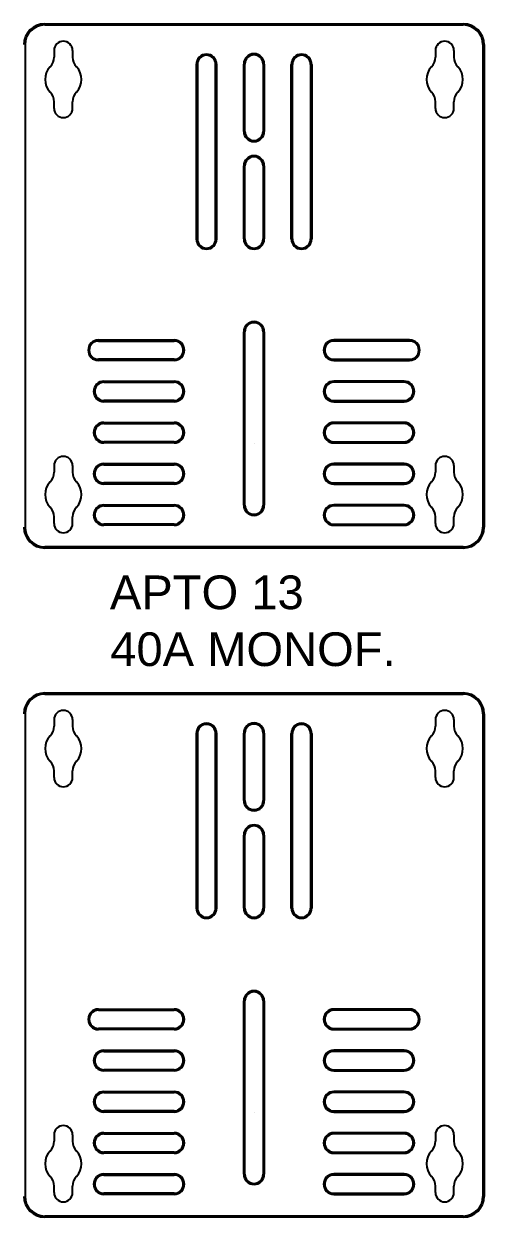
# Model space of a CAD drawing. Header units: millimetres. Extents: x 425 to 646, y 332 to 411.
# Drawn here: x 495.6036 to 495.7673, y 359.3746 to 359.7996 of the extents above; entities that cross this region are included whole.
import ezdxf

# ---------------------------------------------------------------- set-up
doc = ezdxf.new("R2010")
doc.units = ezdxf.units.MM
doc.styles.add('ARIAL', font='arial.ttf')

msp = doc.modelspace()

# ---------------------------------------------------------------- linework, layer by layer
for p, q in [((495.6110224586951, 359.7995518615835), (495.759922458695, 359.7995518615835)), ((495.6110224586951, 359.7991518615834), (495.759922458695, 359.7991518615834)), ((495.7533080456874, 359.7933518948598), (495.7533080456874, 359.7933518948598)), ((495.6040224586951, 359.7921518615835), (495.6040224586951, 359.6202718615834)), ((495.6143518717025, 359.7900668948598), (495.6143518717025, 359.7877274058153)), ((495.6209218717027, 359.7900668948598), (495.6209218717027, 359.7877274058153)), ((495.7500230456874, 359.7900668948598), (495.7500230456874, 359.7877274058153)), ((495.7565930456877, 359.7900668948598), (495.7565930456877, 359.7877274058153)), ((495.7669224586951, 359.7921518615835), (495.7669224586951, 359.6202718615834)), ((495.7673224586952, 359.7921518615835), (495.7673224586952, 359.6202718615834)), ((495.664922458695, 359.7851018615836), (495.664922458695, 359.7229518615834)), ((495.6653224586951, 359.7851018615836), (495.6653224586951, 359.7229518615834)), ((495.6718224586949, 359.7229518615834), (495.6718224586949, 359.7851018615836)), ((495.6722224586952, 359.7229518615834), (495.6722224586952, 359.7851018615836)), ((495.6818224586951, 359.7612518615836), (495.6818224586951, 359.7852518615837)), ((495.6822224586952, 359.7612518615836), (495.6822224586952, 359.7852518615837)), ((495.6887224586949, 359.7852518615837), (495.6887224586949, 359.7612518615836)), ((495.6891224586951, 359.7852518615837), (495.6891224586951, 359.7612518615836)), ((495.6987224586949, 359.7229518615834), (495.6987224586949, 359.7851018615836)), ((495.6991224586951, 359.7229518615834), (495.6991224586951, 359.7851018615836)), ((495.7056224586952, 359.7851018615836), (495.7056224586952, 359.7229518615834)), ((495.7060224586949, 359.7851018615836), (495.7060224586949, 359.7229518615834)), ((495.6143518717025, 359.7694368948598), (495.6143518717025, 359.7717763839044)), ((495.6209218717027, 359.7694368948598), (495.6209218717027, 359.7717763839044)), ((495.7500230456874, 359.7694368948598), (495.7500230456874, 359.7717763839044)), ((495.7565930456877, 359.7694368948598), (495.7565930456877, 359.7717763839044)), ((495.6818224586951, 359.7229518615834), (495.6818224586951, 359.7489518615835)), ((495.6822224586952, 359.7229518615834), (495.6822224586952, 359.7489518615835)), ((495.6887224586949, 359.7489518615835), (495.6887224586949, 359.7229518615834)), ((495.6891224586951, 359.7489518615835), (495.6891224586951, 359.7229518615834)), ((495.6854724586952, 359.7197018615836), (495.6854724586952, 359.7197018615836)), ((495.6854724586952, 359.7197018615836), (495.6854724586952, 359.7197018615836)), ((495.6854724586952, 359.7197018615836), (495.6854724586952, 359.7197018615836)), ((495.6854724586952, 359.7189018615834), (495.6854724586952, 359.7189018615834)), ((495.6854724586952, 359.7189018615834), (495.6854724586952, 359.7189018615834)), ((495.6854724586952, 359.7189018615834), (495.6854724586952, 359.7189018615834)), ((495.630122485432, 359.6869718568335), (495.6570724854319, 359.6869718568335)), ((495.630122485432, 359.6865718568333), (495.6570724854319, 359.6865718568333)), ((495.6818224586951, 359.6281518615833), (495.6818224586951, 359.6898518615835)), ((495.6822224586952, 359.6281518615833), (495.6822224586952, 359.6898518615835)), ((495.6887224586949, 359.6898518615835), (495.6887224586949, 359.6281518615833)), ((495.6891224586951, 359.6898518615835), (495.6891224586951, 359.6281518615833)), ((495.7408224319582, 359.6869718568335), (495.7138724319582, 359.6869718568335)), ((495.7408224319582, 359.6865718568333), (495.7138724319582, 359.6865718568333)), ((495.626872485432, 359.6833218568333), (495.626872485432, 359.6833218568333)), ((495.6603224854319, 359.6833218568333), (495.6603224854319, 359.6833218568333)), ((495.7106224319583, 359.6833218568333), (495.7106224319583, 359.6833218568333)), ((495.7440724319582, 359.6833218568333), (495.7440724319582, 359.6833218568333)), ((495.6570724854319, 359.6800718568334), (495.630122485432, 359.6800718568334)), ((495.6570724854319, 359.6796718568335), (495.630122485432, 359.6796718568335)), ((495.7138724319582, 359.6800718568334), (495.7408224319582, 359.6800718568334)), ((495.7138724319582, 359.6796718568335), (495.7408224319582, 359.6796718568335)), ((495.6320724854318, 359.6722918568332), (495.6570724854319, 359.6722918568332)), ((495.6320724854318, 359.6718918568336), (495.6570724854319, 359.6718918568336)), ((495.7388724319581, 359.6722918568332), (495.7138724319582, 359.6722918568332)), ((495.7388724319581, 359.6718918568336), (495.7138724319582, 359.6718918568336)), ((495.6570724854319, 359.6653918568334), (495.6320724854318, 359.6653918568334)), ((495.7138724319582, 359.6653918568334), (495.7388724319581, 359.6653918568334)), ((495.6570724854319, 359.6649918568335), (495.6320724854318, 359.6649918568335)), ((495.7138724319582, 359.6649918568335), (495.7388724319581, 359.6649918568335)), ((495.6320724854318, 359.6576118568335), (495.6570724854319, 359.6576118568335)), ((495.6320724854318, 359.6572118568333), (495.6570724854319, 359.6572118568333)), ((495.7388724319581, 359.6576118568335), (495.7138724319582, 359.6576118568335)), ((495.7388724319581, 359.6572118568333), (495.7138724319582, 359.6572118568333)), ((495.6570724854319, 359.6507118568334), (495.6320724854318, 359.6507118568334)), ((495.6570724854319, 359.6503118568335), (495.6320724854318, 359.6503118568335)), ((495.6854724586952, 359.6501018615834), (495.6854724586952, 359.6501018615834)), ((495.6854724586952, 359.6501018615834), (495.6854724586952, 359.6501018615834)), ((495.6854724586952, 359.6501018615834), (495.6854724586952, 359.6501018615834)), ((495.7138724319582, 359.6507118568334), (495.7388724319581, 359.6507118568334)), ((495.7138724319582, 359.6503118568335), (495.7388724319581, 359.6503118568335)), ((495.6176368717027, 359.6455018948598), (495.6176368717027, 359.6455018948598)), ((495.7533080456874, 359.6455018948598), (495.7533080456874, 359.6455018948598)), ((495.6143518717025, 359.6422168948598), (495.6143518717025, 359.639877405815)), ((495.6209218717027, 359.6422168948598), (495.6209218717027, 359.639877405815)), ((495.6320724854318, 359.6429318568335), (495.6570724854319, 359.6429318568335)), ((495.6320724854318, 359.6425318568333), (495.6570724854319, 359.6425318568333)), ((495.7388724319581, 359.6429318568335), (495.7138724319582, 359.6429318568335)), ((495.7388724319581, 359.6425318568333), (495.7138724319582, 359.6425318568333)), ((495.7500230456874, 359.6422168948598), (495.7500230456874, 359.639877405815)), ((495.7565930456877, 359.6422168948598), (495.7565930456877, 359.639877405815)), ((495.6570724854319, 359.6360318568334), (495.6320724854318, 359.6360318568334)), ((495.6570724854319, 359.6356318568335), (495.6320724854318, 359.6356318568335)), ((495.7138724319582, 359.6360318568334), (495.7388724319581, 359.6360318568334)), ((495.7138724319582, 359.6356318568335), (495.7388724319581, 359.6356318568335)), ((495.6320724854318, 359.6282518568332), (495.6570724854319, 359.6282518568332)), ((495.6320724854318, 359.6278518568336), (495.6570724854319, 359.6278518568336)), ((495.7388724319581, 359.6282518568332), (495.7138724319582, 359.6282518568332)), ((495.7388724319581, 359.6278518568336), (495.7138724319582, 359.6278518568336)), ((495.6143518717025, 359.6215868948598), (495.6143518717025, 359.6239263839045)), ((495.6209218717027, 359.6215868948598), (495.6209218717027, 359.6239263839045)), ((495.6209218717027, 359.6215868948598), (495.6209218717027, 359.6239263839045)), ((495.7500230456874, 359.6215868948598), (495.7500230456874, 359.6239263839045)), ((495.7565930456877, 359.6215868948598), (495.7565930456877, 359.6239263839045)), ((495.6570724854319, 359.6213518568334), (495.6320724854318, 359.6213518568334)), ((495.6570724854319, 359.6209518568332), (495.6320724854318, 359.6209518568332)), ((495.7138724319582, 359.6213518568334), (495.7388724319581, 359.6213518568334)), ((495.7138724319582, 359.6209518568332), (495.7388724319581, 359.6209518568332)), ((495.759922458695, 359.6132718615836), (495.6110224586951, 359.6132718615836)), ((495.759922458695, 359.6128718615837), (495.6110224586951, 359.6128718615837)), ((495.6110224586951, 359.5612363815435), (495.759922458695, 359.5612363815435)), ((495.6110224586951, 359.5608363815434), (495.759922458695, 359.5608363815434)), ((495.7533080456874, 359.5550364148196), (495.7533080456874, 359.5550364148196)), ((495.6040224586951, 359.5538363815433), (495.6040224586951, 359.3819563815432)), ((495.6143518717025, 359.5517514148196), (495.6143518717025, 359.5494119257751)), ((495.6209218717027, 359.5517514148196), (495.6209218717027, 359.5494119257751)), ((495.7500230456874, 359.5517514148196), (495.7500230456874, 359.5494119257751)), ((495.7565930456877, 359.5517514148196), (495.7565930456877, 359.5494119257751)), ((495.7669224586951, 359.5538363815433), (495.7669224586951, 359.3819563815432)), ((495.7673224586952, 359.5538363815433), (495.7673224586952, 359.3819563815432)), ((495.664922458695, 359.5467863815436), (495.664922458695, 359.4846363815432)), ((495.6653224586951, 359.5467863815436), (495.6653224586951, 359.4846363815432)), ((495.6718224586949, 359.4846363815432), (495.6718224586949, 359.5467863815436)), ((495.6722224586952, 359.4846363815432), (495.6722224586952, 359.5467863815436)), ((495.6818224586951, 359.5229363815436), (495.6818224586951, 359.5469363815434)), ((495.6822224586952, 359.5229363815436), (495.6822224586952, 359.5469363815434)), ((495.6887224586949, 359.5469363815434), (495.6887224586949, 359.5229363815436)), ((495.6891224586951, 359.5469363815434), (495.6891224586951, 359.5229363815436)), ((495.6987224586949, 359.4846363815432), (495.6987224586949, 359.5467863815436)), ((495.6991224586951, 359.4846363815432), (495.6991224586951, 359.5467863815436)), ((495.7056224586952, 359.5467863815436), (495.7056224586952, 359.4846363815432)), ((495.7060224586949, 359.5467863815436), (495.7060224586949, 359.4846363815432)), ((495.6143518717025, 359.5311214148196), (495.6143518717025, 359.5334609038641)), ((495.6209218717027, 359.5311214148196), (495.6209218717027, 359.5334609038641)), ((495.7500230456874, 359.5311214148196), (495.7500230456874, 359.5334609038641)), ((495.7565930456877, 359.5311214148196), (495.7565930456877, 359.5334609038641)), ((495.6818224586951, 359.4846363815432), (495.6818224586951, 359.5106363815432)), ((495.6822224586952, 359.4846363815432), (495.6822224586952, 359.5106363815432)), ((495.6887224586949, 359.5106363815432), (495.6887224586949, 359.4846363815432)), ((495.6891224586951, 359.5106363815432), (495.6891224586951, 359.4846363815432)), ((495.6854724586952, 359.4813863815434), (495.6854724586952, 359.4813863815434)), ((495.6854724586952, 359.4813863815434), (495.6854724586952, 359.4813863815434)), ((495.6854724586952, 359.4813863815434), (495.6854724586952, 359.4813863815434)), ((495.6854724586952, 359.4805863815436), (495.6854724586952, 359.4805863815436)), ((495.6854724586952, 359.4805863815436), (495.6854724586952, 359.4805863815436)), ((495.6854724586952, 359.4805863815436), (495.6854724586952, 359.4805863815436)), ((495.630122485432, 359.4486563767932), (495.6570724854319, 359.4486563767932)), ((495.6818224586951, 359.3898363815433), (495.6818224586951, 359.4515363815433)), ((495.6822224586952, 359.3898363815433), (495.6822224586952, 359.4515363815433)), ((495.6887224586949, 359.4515363815433), (495.6887224586949, 359.3898363815433)), ((495.6891224586951, 359.4515363815433), (495.6891224586951, 359.3898363815433)), ((495.7408224319582, 359.4486563767932), (495.7138724319582, 359.4486563767932)), ((495.626872485432, 359.4450063767931), (495.626872485432, 359.4450063767931)), ((495.630122485432, 359.4482563767933), (495.6570724854319, 359.4482563767933)), ((495.6603224854319, 359.4450063767931), (495.6603224854319, 359.4450063767931)), ((495.7106224319583, 359.4450063767931), (495.7106224319583, 359.4450063767931)), ((495.7408224319582, 359.4482563767933), (495.7138724319582, 359.4482563767933)), ((495.7440724319582, 359.4450063767931), (495.7440724319582, 359.4450063767931)), ((495.6570724854319, 359.4417563767934), (495.630122485432, 359.4417563767934)), ((495.6570724854319, 359.4413563767932), (495.630122485432, 359.4413563767932)), ((495.7138724319582, 359.4417563767934), (495.7408224319582, 359.4417563767934)), ((495.7138724319582, 359.4413563767932), (495.7408224319582, 359.4413563767932)), ((495.6320724854318, 359.4339763767932), (495.6570724854319, 359.4339763767932)), ((495.6320724854318, 359.4335763767933), (495.6570724854319, 359.4335763767933)), ((495.7388724319581, 359.4339763767932), (495.7138724319582, 359.4339763767932)), ((495.7388724319581, 359.4335763767933), (495.7138724319582, 359.4335763767933)), ((495.6570724854319, 359.4270763767931), (495.6320724854318, 359.4270763767931)), ((495.6570724854319, 359.4266763767935), (495.6320724854318, 359.4266763767935)), ((495.7138724319582, 359.4270763767931), (495.7388724319581, 359.4270763767931)), ((495.7138724319582, 359.4266763767935), (495.7388724319581, 359.4266763767935)), ((495.6320724854318, 359.4192963767932), (495.6570724854319, 359.4192963767932)), ((495.6320724854318, 359.4188963767931), (495.6570724854319, 359.4188963767931)), ((495.7388724319581, 359.4192963767932), (495.7138724319582, 359.4192963767932)), ((495.7388724319581, 359.4188963767931), (495.7138724319582, 359.4188963767931)), ((495.6570724854319, 359.4123963767934), (495.6320724854318, 359.4123963767934)), ((495.6570724854319, 359.4119963767932), (495.6320724854318, 359.4119963767932)), ((495.6854724586952, 359.4117863815434), (495.6854724586952, 359.4117863815434)), ((495.6854724586952, 359.4117863815434), (495.6854724586952, 359.4117863815434)), ((495.6854724586952, 359.4117863815434), (495.6854724586952, 359.4117863815434)), ((495.7138724319582, 359.4123963767934), (495.7388724319581, 359.4123963767934)), ((495.7138724319582, 359.4119963767932), (495.7388724319581, 359.4119963767932)), ((495.6176368717027, 359.4071864148198), (495.6176368717027, 359.4071864148198)), ((495.7533080456874, 359.4071864148198), (495.7533080456874, 359.4071864148198)), ((495.6143518717025, 359.4039014148198), (495.6143518717025, 359.401561925775)), ((495.6209218717027, 359.4039014148198), (495.6209218717027, 359.401561925775)), ((495.6320724854318, 359.4046163767935), (495.6570724854319, 359.4046163767935)), ((495.6320724854318, 359.4042163767933), (495.6570724854319, 359.4042163767933)), ((495.7388724319581, 359.4046163767935), (495.7138724319582, 359.4046163767935)), ((495.7388724319581, 359.4042163767933), (495.7138724319582, 359.4042163767933)), ((495.7500230456874, 359.4039014148198), (495.7500230456874, 359.401561925775)), ((495.7565930456877, 359.4039014148198), (495.7565930456877, 359.401561925775)), ((495.6570724854319, 359.3977163767931), (495.6320724854318, 359.3977163767931)), ((495.7138724319582, 359.3977163767931), (495.7388724319581, 359.3977163767931)), ((495.6570724854319, 359.3973163767932), (495.6320724854318, 359.3973163767932)), ((495.7138724319582, 359.3973163767932), (495.7388724319581, 359.3973163767932)), ((495.6320724854318, 359.3899363767932), (495.6570724854319, 359.3899363767932)), ((495.6320724854318, 359.3895363767933), (495.6570724854319, 359.3895363767933)), ((495.7388724319581, 359.3899363767932), (495.7138724319582, 359.3899363767932)), ((495.7388724319581, 359.3895363767933), (495.7138724319582, 359.3895363767933)), ((495.6143518717025, 359.3832714148195), (495.6143518717025, 359.3856109038643)), ((495.6209218717027, 359.3832714148195), (495.6209218717027, 359.3856109038643)), ((495.6209218717027, 359.3832714148195), (495.6209218717027, 359.3856109038643)), ((495.7500230456874, 359.3832714148195), (495.7500230456874, 359.3856109038643)), ((495.7565930456877, 359.3832714148195), (495.7565930456877, 359.3856109038643)), ((495.6570724854319, 359.3830363767934), (495.6320724854318, 359.3830363767934)), ((495.6570724854319, 359.3826363767932), (495.6320724854318, 359.3826363767932)), ((495.7138724319582, 359.3830363767934), (495.7388724319581, 359.3830363767934)), ((495.7138724319582, 359.3826363767932), (495.7388724319581, 359.3826363767932)), ((495.759922458695, 359.3749563815434), (495.6110224586951, 359.3749563815434)), ((495.759922458695, 359.3745563815435), (495.6110224586951, 359.3745563815435))]:
    msp.add_line(p, q)
for centre, radius, start, end in [((495.6110224586951, 359.7921518615835), 0.007399999999999999, 90, 180), ((495.6110224586951, 359.7921518615835), 0.006999999999999999, 90, 180), ((495.759922458695, 359.7921518615835), 0.007399999999999999, 0, 90), ((495.759922458695, 359.7921518615835), 0.006999999999999999, 0, 90), ((495.6176368717027, 359.7900668948598), 0.003285, 90, 180), ((495.6176368717027, 359.7900668948598), 0.003285, 0, 90), ((495.7533080456874, 359.7900668948598), 0.003285, 90, 180), ((495.7533080456874, 359.7900668948598), 0.003285, 0, 90), ((495.6685724586949, 359.7851018615836), 0.003649999999999999, 90, 180), ((495.6685724586949, 359.7851018615836), 0.003649999999999999, 0, 90), ((495.6854724586952, 359.7852518615837), 0.003649999999999999, 90, 180), ((495.6854724586952, 359.7852518615837), 0.003249999999999999, 90, 180), ((495.6854724586952, 359.7852518615837), 0.003649999999999999, 0, 90), ((495.6854724586952, 359.7852518615837), 0.003249999999999999, 0, 90), ((495.7023724586953, 359.7851018615836), 0.003649999999999999, 90, 180), ((495.7023724586953, 359.7851018615836), 0.003649999999999999, 0, 90), ((495.6176368717027, 359.7797518948596), 0.006499999999999999, 136.0903885714995, 223.9096114285005), ((495.6093518717026, 359.7877274058153), 0.004999999999999999, 316.0903885714994, 0), ((495.6259218717024, 359.7877274058153), 0.004999999999999999, 180, 223.9096114285005), ((495.6176368717027, 359.7797518948596), 0.006499999999999999, 316.0903885714994, 43.9096114285005), ((495.6685724586949, 359.7851018615836), 0.003249999999999999, 90, 180), ((495.6685724586949, 359.7851018615836), 0.003249999999999999, 0, 90), ((495.7023724586953, 359.7851018615836), 0.003249999999999999, 90, 180), ((495.7023724586953, 359.7851018615836), 0.003249999999999999, 0, 90), ((495.7533080456874, 359.7797518948596), 0.006499999999999999, 136.0903885714995, 223.9096114285005), ((495.7450230456876, 359.7877274058153), 0.004999999999999999, 316.0903885714994, 0), ((495.7615930456876, 359.7877274058153), 0.004999999999999999, 180, 223.9096114285005), ((495.7533080456874, 359.7797518948596), 0.006499999999999999, 316.0903885714994, 43.9096114285005), ((495.6093518717026, 359.7717763839044), 0.004999999999999999, 0, 43.9096114285005), ((495.6259218717024, 359.7717763839044), 0.004999999999999999, 136.0903885714995, 180), ((495.7450230456876, 359.7717763839044), 0.004999999999999999, 0, 43.9096114285005), ((495.7615930456876, 359.7717763839044), 0.004999999999999999, 136.0903885714995, 180), ((495.6176368717027, 359.7694368948598), 0.003285, 180, 270), ((495.6176368717027, 359.7694368948598), 0.003285, 270, 0), ((495.7533080456874, 359.7694368948598), 0.003285, 180, 270), ((495.7533080456874, 359.7694368948598), 0.003285, 270, 0), ((495.6854724586952, 359.7612518615836), 0.003649999999999999, 180, 270), ((495.6854724586952, 359.7612518615836), 0.003249999999999999, 180, 270), ((495.6854724586952, 359.7612518615836), 0.003649999999999999, 270, 0), ((495.6854724586952, 359.7612518615836), 0.003249999999999999, 270, 0), ((495.6854724586952, 359.7489518615835), 0.003649999999999999, 90, 180), ((495.6854724586952, 359.7489518615835), 0.003249999999999999, 90, 180), ((495.6854724586952, 359.7489518615835), 0.003649999999999999, 0, 90), ((495.6854724586952, 359.7489518615835), 0.003249999999999999, 0, 90), ((495.6685724586949, 359.7229518615834), 0.003649999999999999, 180, 270), ((495.6685724586949, 359.7229518615834), 0.003249999999999999, 180, 270), ((495.6685724586949, 359.7229518615834), 0.003249999999999999, 270, 0), ((495.6685724586949, 359.7229518615834), 0.003649999999999999, 270, 0), ((495.6854724586952, 359.7229518615834), 0.003649999999999999, 180, 270), ((495.6854724586952, 359.7229518615834), 0.003249999999999999, 180, 270), ((495.6854724586952, 359.7229518615834), 0.003649999999999999, 270, 0), ((495.6854724586952, 359.7229518615834), 0.003249999999999999, 270, 0), ((495.7023724586953, 359.7229518615834), 0.003649999999999999, 180, 270), ((495.7023724586953, 359.7229518615834), 0.003249999999999999, 180, 270), ((495.7023724586953, 359.7229518615834), 0.003249999999999999, 270, 0), ((495.7023724586953, 359.7229518615834), 0.003649999999999999, 270, 0), ((495.6854724586952, 359.6898518615835), 0.003649999999999999, 90, 180), ((495.6854724586952, 359.6898518615835), 0.003249999999999999, 90, 180), ((495.6854724586952, 359.6898518615835), 0.003649999999999999, 0, 90), ((495.6854724586952, 359.6898518615835), 0.003249999999999999, 0, 90), ((495.630122485432, 359.6833218568333), 0.003649999999999999, 90, 180), ((495.630122485432, 359.6833218568333), 0.003249999999999999, 90, 180), ((495.6570724854319, 359.6833218568333), 0.003649999999999999, 0, 90), ((495.6570724854319, 359.6833218568333), 0.003249999999999999, 0, 90), ((495.7138724319582, 359.6833218568333), 0.003649999999999999, 90, 180), ((495.7138724319582, 359.6833218568333), 0.003249999999999999, 90, 180), ((495.7408224319582, 359.6833218568333), 0.003649999999999999, 0, 90), ((495.7408224319582, 359.6833218568333), 0.003249999999999999, 0, 90), ((495.630122485432, 359.6833218568333), 0.003649999999999999, 180, 270), ((495.630122485432, 359.6833218568333), 0.003249999999999999, 180, 270), ((495.6570724854319, 359.6833218568333), 0.003649999999999999, 270, 0), ((495.6570724854319, 359.6833218568333), 0.003249999999999999, 270, 0), ((495.7138724319582, 359.6833218568333), 0.003649999999999999, 180, 270), ((495.7138724319582, 359.6833218568333), 0.003249999999999999, 180, 270), ((495.7408224319582, 359.6833218568333), 0.003249999999999999, 270, 0), ((495.7408224319582, 359.6833218568333), 0.003649999999999999, 270, 0), ((495.6320724854318, 359.6686418568333), 0.003649999999999999, 90, 180), ((495.6320724854318, 359.6686418568333), 0.003249999999999999, 90, 180), ((495.6570724854319, 359.6686418568333), 0.003649999999999999, 0, 90), ((495.6570724854319, 359.6686418568333), 0.003249999999999999, 0, 90), ((495.7138724319582, 359.6686418568333), 0.003649999999999999, 90, 180), ((495.7138724319582, 359.6686418568333), 0.003249999999999999, 90, 180), ((495.7388724319581, 359.6686418568333), 0.003649999999999999, 0, 90), ((495.7388724319581, 359.6686418568333), 0.003249999999999999, 0, 90), ((495.6320724854318, 359.6686418568333), 0.003649999999999999, 180, 270), ((495.6320724854318, 359.6686418568333), 0.003249999999999999, 180, 270), ((495.6570724854319, 359.6686418568333), 0.003249999999999999, 270, 0), ((495.6570724854319, 359.6686418568333), 0.003649999999999999, 270, 0), ((495.7138724319582, 359.6686418568333), 0.003649999999999999, 180, 270), ((495.7138724319582, 359.6686418568333), 0.003249999999999999, 180, 270), ((495.7388724319581, 359.6686418568333), 0.003649999999999999, 270, 0), ((495.7388724319581, 359.6686418568333), 0.003249999999999999, 270, 0), ((495.6320724854318, 359.6539618568336), 0.003649999999999999, 90, 180), ((495.6320724854318, 359.6539618568336), 0.003249999999999999, 90, 180), ((495.6570724854319, 359.6539618568336), 0.003649999999999999, 0, 90), ((495.6570724854319, 359.6539618568336), 0.003249999999999999, 0, 90), ((495.7138724319582, 359.6539618568336), 0.003649999999999999, 90, 180), ((495.7138724319582, 359.6539618568336), 0.003249999999999999, 90, 180), ((495.7388724319581, 359.6539618568336), 0.003649999999999999, 0, 90), ((495.7388724319581, 359.6539618568336), 0.003249999999999999, 0, 90), ((495.6320724854318, 359.6539618568336), 0.003649999999999999, 180, 270), ((495.6320724854318, 359.6539618568336), 0.003249999999999999, 180, 270), ((495.6570724854319, 359.6539618568336), 0.003649999999999999, 270, 0), ((495.6570724854319, 359.6539618568336), 0.003249999999999999, 270, 0), ((495.7138724319582, 359.6539618568336), 0.003649999999999999, 180, 270), ((495.7138724319582, 359.6539618568336), 0.003249999999999999, 180, 270), ((495.7388724319581, 359.6539618568336), 0.003649999999999999, 270, 0), ((495.7388724319581, 359.6539618568336), 0.003249999999999999, 270, 0), ((495.6176368717027, 359.6422168948598), 0.003285, 90, 180), ((495.6176368717027, 359.6422168948598), 0.003285, 0, 90), ((495.7533080456874, 359.6422168948598), 0.003285, 90, 180), ((495.7533080456874, 359.6422168948598), 0.003285, 0, 90), ((495.6093518717026, 359.639877405815), 0.004999999999999999, 316.0903885714994, 0), ((495.6259218717024, 359.639877405815), 0.004999999999999999, 180, 223.9096114285005), ((495.6320724854318, 359.6392818568333), 0.003649999999999999, 90, 180), ((495.6320724854318, 359.6392818568333), 0.003249999999999999, 90, 180), ((495.6570724854319, 359.6392818568333), 0.003649999999999999, 0, 90), ((495.6570724854319, 359.6392818568333), 0.003249999999999999, 0, 90), ((495.7138724319582, 359.6392818568333), 0.003649999999999999, 90, 180), ((495.7138724319582, 359.6392818568333), 0.003249999999999999, 90, 180), ((495.7388724319581, 359.6392818568333), 0.003649999999999999, 0, 90), ((495.7388724319581, 359.6392818568333), 0.003249999999999999, 0, 90), ((495.7450230456876, 359.639877405815), 0.004999999999999999, 316.0903885714994, 0), ((495.7615930456876, 359.639877405815), 0.004999999999999999, 180, 223.9096114285005), ((495.6176368717027, 359.6319018948598), 0.006499999999999999, 136.0903885714995, 223.9096114285005), ((495.6176368717027, 359.6319018948598), 0.006499999999999999, 316.0903885714994, 43.9096114285005), ((495.6320724854318, 359.6392818568333), 0.003649999999999999, 180, 270), ((495.6320724854318, 359.6392818568333), 0.003249999999999999, 180, 270), ((495.6570724854319, 359.6392818568333), 0.003649999999999999, 270, 0), ((495.6570724854319, 359.6392818568333), 0.003249999999999999, 270, 0), ((495.7138724319582, 359.6392818568333), 0.003649999999999999, 180, 270), ((495.7138724319582, 359.6392818568333), 0.003249999999999999, 180, 270), ((495.7388724319581, 359.6392818568333), 0.003649999999999999, 270, 0), ((495.7388724319581, 359.6392818568333), 0.003249999999999999, 270, 0), ((495.7533080456874, 359.6319018948598), 0.006499999999999999, 136.0903885714995, 223.9096114285005), ((495.7533080456874, 359.6319018948598), 0.006499999999999999, 316.0903885714994, 43.9096114285005), ((495.6093518717026, 359.6239263839045), 0.004999999999999999, 0, 43.9096114285005), ((495.6259218717024, 359.6239263839045), 0.004999999999999999, 136.0903885714995, 180), ((495.6320724854318, 359.6246018568336), 0.003649999999999999, 90, 180), ((495.6320724854318, 359.6246018568336), 0.003249999999999999, 90, 180), ((495.6570724854319, 359.6246018568336), 0.003649999999999999, 0, 90), ((495.6570724854319, 359.6246018568336), 0.003249999999999999, 0, 90), ((495.6854724586952, 359.6281518615833), 0.003649999999999999, 180, 270), ((495.6854724586952, 359.6281518615833), 0.003249999999999999, 180, 270), ((495.6854724586952, 359.6281518615833), 0.003249999999999999, 270, 0), ((495.6854724586952, 359.6281518615833), 0.003649999999999999, 270, 0), ((495.7138724319582, 359.6246018568336), 0.003649999999999999, 90, 180), ((495.7138724319582, 359.6246018568336), 0.003249999999999999, 90, 180), ((495.7388724319581, 359.6246018568336), 0.003649999999999999, 0, 90), ((495.7388724319581, 359.6246018568336), 0.003249999999999999, 0, 90), ((495.7450230456876, 359.6239263839045), 0.004999999999999999, 0, 43.9096114285005), ((495.7615930456876, 359.6239263839045), 0.004999999999999999, 136.0903885714995, 180), ((495.6320724854318, 359.6246018568336), 0.003649999999999999, 180, 270), ((495.6320724854318, 359.6246018568336), 0.003249999999999999, 180, 270), ((495.6570724854319, 359.6246018568336), 0.003649999999999999, 270, 0), ((495.6570724854319, 359.6246018568336), 0.003249999999999999, 270, 0), ((495.7138724319582, 359.6246018568336), 0.003649999999999999, 180, 270), ((495.7138724319582, 359.6246018568336), 0.003249999999999999, 180, 270), ((495.7388724319581, 359.6246018568336), 0.003649999999999999, 270, 0), ((495.7388724319581, 359.6246018568336), 0.003249999999999999, 270, 0), ((495.6110224586951, 359.6202718615834), 0.007399999999999999, 180, 270), ((495.6110224586951, 359.6202718615834), 0.006999999999999999, 180, 270), ((495.6176368717027, 359.6215868948598), 0.003285, 180, 270), ((495.6176368717027, 359.6215868948598), 0.003285, 270, 0), ((495.7533080456874, 359.6215868948598), 0.003285, 180, 270), ((495.7533080456874, 359.6215868948598), 0.003285, 270, 0), ((495.759922458695, 359.6202718615834), 0.006999999999999999, 270, 0), ((495.759922458695, 359.6202718615834), 0.007399999999999999, 270, 0), ((495.6110224586951, 359.5538363815433), 0.007399999999999999, 90, 180), ((495.6110224586951, 359.5538363815433), 0.006999999999999999, 90, 180), ((495.759922458695, 359.5538363815433), 0.007399999999999999, 0, 90), ((495.759922458695, 359.5538363815433), 0.006999999999999999, 0, 90), ((495.6176368717027, 359.5517514148196), 0.003285, 90, 180), ((495.6176368717027, 359.5517514148196), 0.003285, 0, 90), ((495.7533080456874, 359.5517514148196), 0.003285, 90, 180), ((495.7533080456874, 359.5517514148196), 0.003285, 0, 90), ((495.6685724586949, 359.5467863815436), 0.003649999999999999, 90, 180), ((495.6685724586949, 359.5467863815436), 0.003649999999999999, 0, 90), ((495.6854724586952, 359.5469363815434), 0.003649999999999999, 90, 180), ((495.6854724586952, 359.5469363815434), 0.003649999999999999, 0, 90), ((495.7023724586953, 359.5467863815436), 0.003649999999999999, 90, 180), ((495.7023724586953, 359.5467863815436), 0.003649999999999999, 0, 90), ((495.6093518717026, 359.5494119257751), 0.004999999999999999, 316.0903885714994, 0), ((495.6259218717024, 359.5494119257751), 0.004999999999999999, 180, 223.9096114285005), ((495.6685724586949, 359.5467863815436), 0.003249999999999999, 90, 180), ((495.6685724586949, 359.5467863815436), 0.003249999999999999, 0, 90), ((495.6854724586952, 359.5469363815434), 0.003249999999999999, 90, 180), ((495.6854724586952, 359.5469363815434), 0.003249999999999999, 0, 90), ((495.7023724586953, 359.5467863815436), 0.003249999999999999, 90, 180), ((495.7023724586953, 359.5467863815436), 0.003249999999999999, 0, 90), ((495.7450230456876, 359.5494119257751), 0.004999999999999999, 316.0903885714994, 0), ((495.7615930456876, 359.5494119257751), 0.004999999999999999, 180, 223.9096114285005), ((495.6176368717027, 359.5414364148196), 0.006499999999999999, 136.0903885714995, 223.9096114285005), ((495.6176368717027, 359.5414364148196), 0.006499999999999999, 316.0903885714994, 43.9096114285005), ((495.7533080456874, 359.5414364148196), 0.006499999999999999, 136.0903885714995, 223.9096114285005), ((495.7533080456874, 359.5414364148196), 0.006499999999999999, 316.0903885714994, 43.9096114285005), ((495.6093518717026, 359.5334609038641), 0.004999999999999999, 0, 43.9096114285005), ((495.6259218717024, 359.5334609038641), 0.004999999999999999, 136.0903885714995, 180), ((495.7450230456876, 359.5334609038641), 0.004999999999999999, 0, 43.9096114285005), ((495.7615930456876, 359.5334609038641), 0.004999999999999999, 136.0903885714995, 180), ((495.6176368717027, 359.5311214148196), 0.003285, 180, 270), ((495.6176368717027, 359.5311214148196), 0.003285, 270, 0), ((495.7533080456874, 359.5311214148196), 0.003285, 180, 270), ((495.7533080456874, 359.5311214148196), 0.003285, 270, 0), ((495.6854724586952, 359.5229363815436), 0.003649999999999999, 180, 270), ((495.6854724586952, 359.5229363815436), 0.003249999999999999, 180, 270), ((495.6854724586952, 359.5229363815436), 0.003649999999999999, 270, 0), ((495.6854724586952, 359.5229363815436), 0.003249999999999999, 270, 0), ((495.6854724586952, 359.5106363815432), 0.003649999999999999, 90, 180), ((495.6854724586952, 359.5106363815432), 0.003249999999999999, 90, 180), ((495.6854724586952, 359.5106363815432), 0.003649999999999999, 0, 90), ((495.6854724586952, 359.5106363815432), 0.003249999999999999, 0, 90), ((495.6685724586949, 359.4846363815432), 0.003649999999999999, 180, 270), ((495.6685724586949, 359.4846363815432), 0.003249999999999999, 180, 270), ((495.6685724586949, 359.4846363815432), 0.003249999999999999, 270, 0), ((495.6685724586949, 359.4846363815432), 0.003649999999999999, 270, 0), ((495.6854724586952, 359.4846363815432), 0.003649999999999999, 180, 270), ((495.6854724586952, 359.4846363815432), 0.003249999999999999, 180, 270), ((495.6854724586952, 359.4846363815432), 0.003649999999999999, 270, 0), ((495.6854724586952, 359.4846363815432), 0.003249999999999999, 270, 0), ((495.7023724586953, 359.4846363815432), 0.003649999999999999, 180, 270), ((495.7023724586953, 359.4846363815432), 0.003249999999999999, 180, 270), ((495.7023724586953, 359.4846363815432), 0.003249999999999999, 270, 0), ((495.7023724586953, 359.4846363815432), 0.003649999999999999, 270, 0), ((495.6854724586952, 359.4515363815433), 0.003649999999999999, 90, 180), ((495.6854724586952, 359.4515363815433), 0.003249999999999999, 90, 180), ((495.6854724586952, 359.4515363815433), 0.003649999999999999, 0, 90), ((495.6854724586952, 359.4515363815433), 0.003249999999999999, 0, 90), ((495.630122485432, 359.4450063767931), 0.003649999999999999, 90, 180), ((495.6570724854319, 359.4450063767931), 0.003649999999999999, 0, 90), ((495.7138724319582, 359.4450063767931), 0.003649999999999999, 90, 180), ((495.7408224319582, 359.4450063767931), 0.003649999999999999, 0, 90), ((495.630122485432, 359.4450063767931), 0.003649999999999999, 180, 270), ((495.630122485432, 359.4450063767931), 0.003249999999999999, 90, 180), ((495.630122485432, 359.4450063767931), 0.003249999999999999, 180, 270), ((495.6570724854319, 359.4450063767931), 0.003249999999999999, 0, 90), ((495.6570724854319, 359.4450063767931), 0.003649999999999999, 270, 0), ((495.6570724854319, 359.4450063767931), 0.003249999999999999, 270, 0), ((495.7138724319582, 359.4450063767931), 0.003649999999999999, 180, 270), ((495.7138724319582, 359.4450063767931), 0.003249999999999999, 90, 180), ((495.7138724319582, 359.4450063767931), 0.003249999999999999, 180, 270), ((495.7408224319582, 359.4450063767931), 0.003249999999999999, 0, 90), ((495.7408224319582, 359.4450063767931), 0.003249999999999999, 270, 0), ((495.7408224319582, 359.4450063767931), 0.003649999999999999, 270, 0), ((495.6320724854318, 359.4303263767933), 0.003649999999999999, 90, 180), ((495.6320724854318, 359.4303263767933), 0.003249999999999999, 90, 180), ((495.6570724854319, 359.4303263767933), 0.003649999999999999, 0, 90), ((495.6570724854319, 359.4303263767933), 0.003249999999999999, 0, 90), ((495.7138724319582, 359.4303263767933), 0.003649999999999999, 90, 180), ((495.7138724319582, 359.4303263767933), 0.003249999999999999, 90, 180), ((495.7388724319581, 359.4303263767933), 0.003649999999999999, 0, 90), ((495.7388724319581, 359.4303263767933), 0.003249999999999999, 0, 90), ((495.6320724854318, 359.4303263767933), 0.003649999999999999, 180, 270), ((495.6320724854318, 359.4303263767933), 0.003249999999999999, 180, 270), ((495.6570724854319, 359.4303263767933), 0.003249999999999999, 270, 0), ((495.6570724854319, 359.4303263767933), 0.003649999999999999, 270, 0), ((495.7138724319582, 359.4303263767933), 0.003649999999999999, 180, 270), ((495.7138724319582, 359.4303263767933), 0.003249999999999999, 180, 270), ((495.7388724319581, 359.4303263767933), 0.003649999999999999, 270, 0), ((495.7388724319581, 359.4303263767933), 0.003249999999999999, 270, 0), ((495.6320724854318, 359.4156463767933), 0.003649999999999999, 90, 180), ((495.6320724854318, 359.4156463767933), 0.003249999999999999, 90, 180), ((495.6570724854319, 359.4156463767933), 0.003649999999999999, 0, 90), ((495.6570724854319, 359.4156463767933), 0.003249999999999999, 0, 90), ((495.7138724319582, 359.4156463767933), 0.003649999999999999, 90, 180), ((495.7138724319582, 359.4156463767933), 0.003249999999999999, 90, 180), ((495.7388724319581, 359.4156463767933), 0.003649999999999999, 0, 90), ((495.7388724319581, 359.4156463767933), 0.003249999999999999, 0, 90), ((495.6320724854318, 359.4156463767933), 0.003649999999999999, 180, 270), ((495.6320724854318, 359.4156463767933), 0.003249999999999999, 180, 270), ((495.6570724854319, 359.4156463767933), 0.003649999999999999, 270, 0), ((495.6570724854319, 359.4156463767933), 0.003249999999999999, 270, 0), ((495.7138724319582, 359.4156463767933), 0.003649999999999999, 180, 270), ((495.7138724319582, 359.4156463767933), 0.003249999999999999, 180, 270), ((495.7388724319581, 359.4156463767933), 0.003649999999999999, 270, 0), ((495.7388724319581, 359.4156463767933), 0.003249999999999999, 270, 0), ((495.6176368717027, 359.4039014148198), 0.003285, 90, 180), ((495.6176368717027, 359.4039014148198), 0.003285, 0, 90), ((495.7533080456874, 359.4039014148198), 0.003285, 90, 180), ((495.7533080456874, 359.4039014148198), 0.003285, 0, 90), ((495.6320724854318, 359.4009663767933), 0.003649999999999999, 90, 180), ((495.6320724854318, 359.4009663767933), 0.003249999999999999, 90, 180), ((495.6570724854319, 359.4009663767933), 0.003649999999999999, 0, 90), ((495.6570724854319, 359.4009663767933), 0.003249999999999999, 0, 90), ((495.7138724319582, 359.4009663767933), 0.003649999999999999, 90, 180), ((495.7138724319582, 359.4009663767933), 0.003249999999999999, 90, 180), ((495.7388724319581, 359.4009663767933), 0.003649999999999999, 0, 90), ((495.7388724319581, 359.4009663767933), 0.003249999999999999, 0, 90), ((495.6176368717027, 359.3935864148198), 0.006499999999999999, 136.0903885714995, 223.9096114285005), ((495.6093518717026, 359.401561925775), 0.004999999999999999, 316.0903885714994, 0), ((495.6259218717024, 359.401561925775), 0.004999999999999999, 180, 223.9096114285005), ((495.6176368717027, 359.3935864148198), 0.006499999999999999, 316.0903885714994, 43.9096114285005), ((495.6320724854318, 359.4009663767933), 0.003649999999999999, 180, 270), ((495.6320724854318, 359.4009663767933), 0.003249999999999999, 180, 270), ((495.6570724854319, 359.4009663767933), 0.003649999999999999, 270, 0), ((495.6570724854319, 359.4009663767933), 0.003249999999999999, 270, 0), ((495.7138724319582, 359.4009663767933), 0.003649999999999999, 180, 270), ((495.7138724319582, 359.4009663767933), 0.003249999999999999, 180, 270), ((495.7388724319581, 359.4009663767933), 0.003649999999999999, 270, 0), ((495.7388724319581, 359.4009663767933), 0.003249999999999999, 270, 0), ((495.7533080456874, 359.3935864148198), 0.006499999999999999, 136.0903885714995, 223.9096114285005), ((495.7450230456876, 359.401561925775), 0.004999999999999999, 316.0903885714994, 0), ((495.7615930456876, 359.401561925775), 0.004999999999999999, 180, 223.9096114285005), ((495.7533080456874, 359.3935864148198), 0.006499999999999999, 316.0903885714994, 43.9096114285005), ((495.6093518717026, 359.3856109038643), 0.004999999999999999, 0, 43.9096114285005), ((495.6259218717024, 359.3856109038643), 0.004999999999999999, 136.0903885714995, 180), ((495.6320724854318, 359.3862863767934), 0.003649999999999999, 90, 180), ((495.6320724854318, 359.3862863767934), 0.003249999999999999, 90, 180), ((495.6570724854319, 359.3862863767934), 0.003649999999999999, 0, 90), ((495.6570724854319, 359.3862863767934), 0.003249999999999999, 0, 90), ((495.6854724586952, 359.3898363815433), 0.003649999999999999, 180, 270), ((495.6854724586952, 359.3898363815433), 0.003249999999999999, 180, 270), ((495.6854724586952, 359.3898363815433), 0.003249999999999999, 270, 0), ((495.6854724586952, 359.3898363815433), 0.003649999999999999, 270, 0), ((495.7138724319582, 359.3862863767934), 0.003649999999999999, 90, 180), ((495.7138724319582, 359.3862863767934), 0.003249999999999999, 90, 180), ((495.7388724319581, 359.3862863767934), 0.003649999999999999, 0, 90), ((495.7388724319581, 359.3862863767934), 0.003249999999999999, 0, 90), ((495.7450230456876, 359.3856109038643), 0.004999999999999999, 0, 43.9096114285005), ((495.7615930456876, 359.3856109038643), 0.004999999999999999, 136.0903885714995, 180), ((495.6320724854318, 359.3862863767934), 0.003649999999999999, 180, 270), ((495.6320724854318, 359.3862863767934), 0.003249999999999999, 180, 270), ((495.6570724854319, 359.3862863767934), 0.003649999999999999, 270, 0), ((495.6570724854319, 359.3862863767934), 0.003249999999999999, 270, 0), ((495.7138724319582, 359.3862863767934), 0.003649999999999999, 180, 270), ((495.7138724319582, 359.3862863767934), 0.003249999999999999, 180, 270), ((495.7388724319581, 359.3862863767934), 0.003649999999999999, 270, 0), ((495.7388724319581, 359.3862863767934), 0.003249999999999999, 270, 0), ((495.6110224586951, 359.3819563815432), 0.007399999999999999, 180, 270), ((495.6110224586951, 359.3819563815432), 0.006999999999999999, 180, 270), ((495.6176368717027, 359.3832714148195), 0.003285, 180, 270), ((495.6176368717027, 359.3832714148195), 0.003285, 270, 0), ((495.7533080456874, 359.3832714148195), 0.003285, 180, 270), ((495.7533080456874, 359.3832714148195), 0.003285, 270, 0), ((495.759922458695, 359.3819563815432), 0.006999999999999999, 270, 0), ((495.759922458695, 359.3819563815432), 0.007399999999999999, 270, 0)]:
    msp.add_arc(centre, radius, start, end)

# ---------------------------------------------------------------- texts
at = {"style": 'ARIAL'}
for s, p in [('APTO 13', (495.6342151087579, 359.5910843135638)), ('40A MONOF.', (495.6343400248088, 359.5708344814618))]:
    msp.add_text(s, height=0.012, dxfattribs=at).set_placement(p)

doc.saveas('drawing.dxf')
